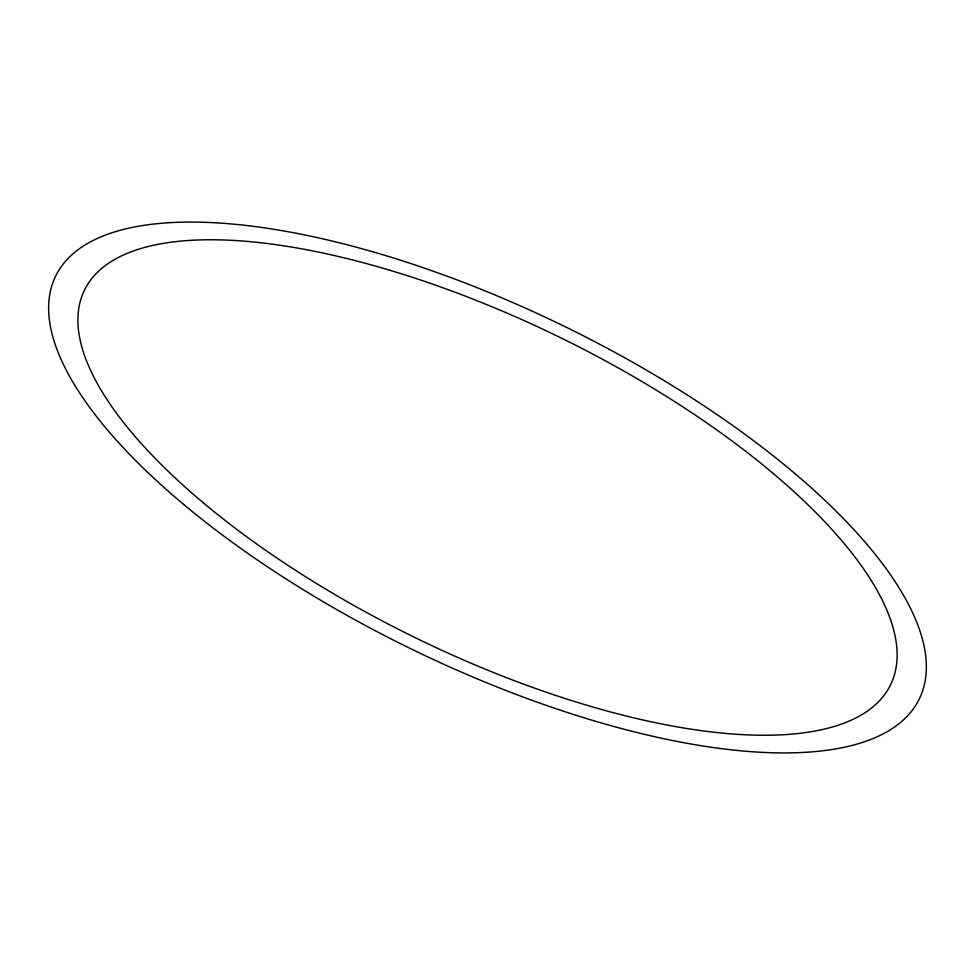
<?xml version="1.0" encoding="UTF-8"?>
<svg xmlns="http://www.w3.org/2000/svg" width="975" height="975" viewBox="0 0 975 975"><rect width="100%" height="100%" fill="white"/><g stroke="black" fill="none" stroke-linecap="round" stroke-linejoin="round"><path stroke-width="1.46" d="M183.69 504.465A480.785 178.547 26.1 0 0 913.66 708.411A480.785 178.547 26.1 0 0 365.15 249.624A480.785 178.547 26.1 0 0 183.69 504.465M203.921 503.332A448.78 166.664 26.1 0 0 885.288 693.7A448.78 166.664 26.1 0 0 373.291 265.468A448.78 166.664 26.1 0 0 203.921 503.332"/></g></svg>
